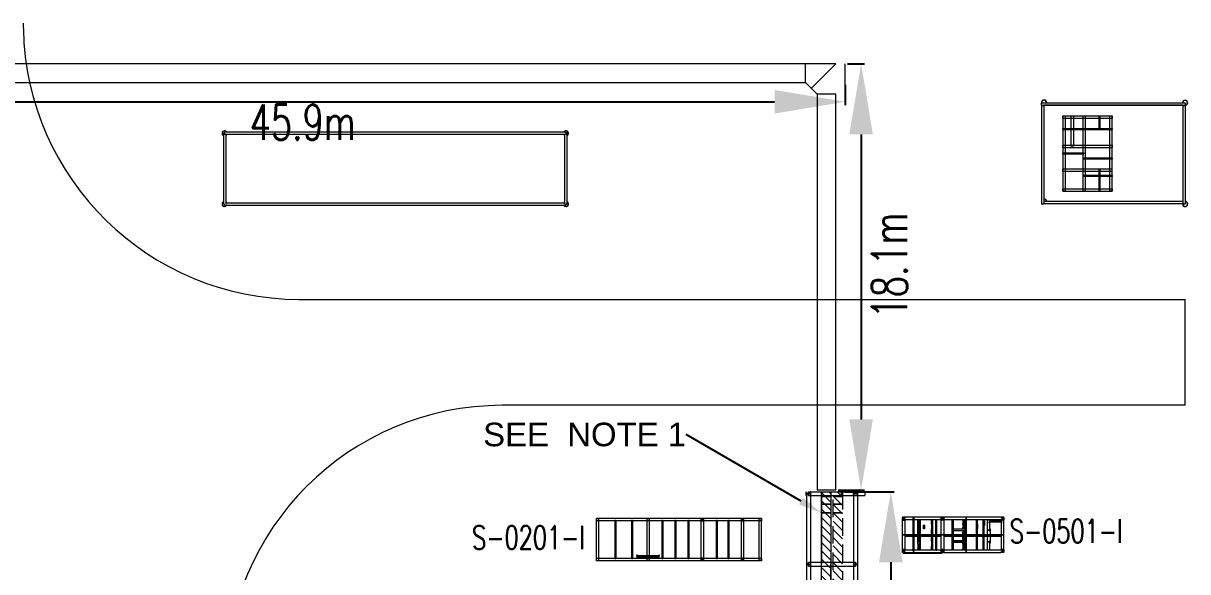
# Model space of a CAD drawing. Header units: inches. Extents: x -430764 to 256483, y 7374 to 217374.
# Drawn here: x -275945 to -226485, y 131912 to 155203 of the extents above; entities that cross this region are included whole.
import ezdxf
from ezdxf import colors
from ezdxf.entities.mleader import LeaderData, LeaderLine
from ezdxf.enums import TextEntityAlignment as Align
from ezdxf.math import Vec2, Vec3

# ---------------------------------------------------------------- set-up
doc = ezdxf.new("R2010")
doc.units = ezdxf.units.IN
doc.header["$MEASUREMENT"] = 0
doc.linetypes.add('CABLETRAYLAYOUT-EMBED 2_DWG$0$HIDDEN2', pattern=[0.1875, 0.125, -0.0625])
for name, color, linetype, lineweight in [('Background Stuff', 252, 'Continuous', 5), ('Cable Tray Instruments', 7, 'Continuous', 13), ('Cable Tray Power', 7, 'Continuous', 13), ('Cable Trench', 7, 'Continuous', 13), ('CABLETRAYLAYOUT-EMBED 2_DWG$0$DwgTemplate', 7, 'Continuous', 9), ('Labels', 7, 'Continuous', 5)]:
    doc.layers.add(name, color=color, linetype=linetype, lineweight=lineweight)
doc.styles.add('HZTXT', font='simplexs.shx', dxfattribs={"width": 0.7, "bigfont": 'hztxt.shx'})
doc.styles.get("Standard").update_dxf_attribs({"font": 'arial.ttf'})
doc.dimstyles.new('标注 1：500', dxfattribs={"dimtxt": 1500, "dimasz": 3000, "dimexe": 150, "dimexo": 100, "dimgap": 50, "dimtad": 1, "dimdec": 0, "dimdsep": 46, "dimtxsty": 'HZTXT', "dimcen": 9, "dimclrd": 4, "dimclre": 4, "dimclrt": 2, "dimazin": 2, "dimtfac": 1, "dimtdec": 0, "dimtmove": 2, "dimatfit": 3, "dimfxl": 250, "dimtolj": 1, "dimtzin": 0, "dimarcsym": 0})

# ---------------------------------------------------------------- blocks, each defined once
blk = doc.blocks.new('*D5')
at = {"layer": 'Cable Tray Instruments', "color": 4, "lineweight": -2, "transparency": 16777216}
for p, q in [((-241045, 135311), (-238948, 135311)), ((-239098, 132311), (-239098, 116519)), ((-239098, 96228), (-239098, 112019)), ((-241545, 93228), (-238948, 93228))]:
    blk.add_line(p, q, dxfattribs=at)
at = {"layer": 'Cable Tray Instruments', "color": 4, "transparency": 16777216}
for points in [[(-239598, 132311), (-238598, 132311), (-239098, 135311)], [(-239598, 96228), (-238598, 96228), (-239098, 93228)]]:
    blk.add_solid(points, dxfattribs=at)
at = {"layer": 'Defpoints', "color": 0, "transparency": 16777216}
for p in [(-241145, 135311), (-241645, 93228), (-239098, 93228)]:
    blk.add_point(p, dxfattribs=at)
at = {"layer": 'Cable Tray Instruments', "transparency": 16777216, "insert": (-239098, 114269), "char_height": 1500, "attachment_point": 5, "rotation": 90, "style": 'HZTXT'}
blk.add_mtext('\\A1;42.1m', dxfattribs=at)
blk = doc.blocks.new('*D9')
at = {"layer": 'Cable Tray Instruments', "color": 4, "lineweight": -2, "transparency": 16777216}
for p, q in [((-286920, 152587), (-286920, 151719)), ((-241030, 152584), (-241030, 151719)), ((-283920, 151869), (-244030, 151869))]:
    blk.add_line(p, q, dxfattribs=at)
at = {"layer": 'Cable Tray Instruments', "color": 4, "transparency": 16777216}
for points in [[(-283920, 152369), (-283920, 151369), (-286920, 151869)], [(-244030, 152369), (-244030, 151369), (-241030, 151869)]]:
    blk.add_solid(points, dxfattribs=at)
at = {"layer": 'Defpoints', "color": 0, "transparency": 16777216}
for p in [(-286920, 152687), (-241030, 152684), (-241030, 151869)]:
    blk.add_point(p, dxfattribs=at)
at = {"layer": 'Cable Tray Instruments', "transparency": 16777216, "insert": (-264078, 151002), "char_height": 1500, "attachment_point": 5, "style": 'HZTXT'}
blk.add_mtext('\\A1;45.9m', dxfattribs=at)
blk = doc.blocks.new('*D10')
at = {"layer": 'Cable Tray Instruments', "color": 4, "lineweight": -2, "transparency": 16777216}
for p, q in [((-240930, 153484), (-240208, 153484)), ((-240358, 150484), (-240358, 138378)), ((-241330, 135378), (-240208, 135378))]:
    blk.add_line(p, q, dxfattribs=at)
at = {"layer": 'Cable Tray Instruments', "color": 4, "transparency": 16777216}
for points in [[(-240858, 150484), (-239858, 150484), (-240358, 153484)], [(-240858, 138378), (-239858, 138378), (-240358, 135378)]]:
    blk.add_solid(points, dxfattribs=at)
at = {"layer": 'Defpoints', "color": 0, "transparency": 16777216}
for p in [(-241030, 153484), (-241430, 135378), (-240358, 135378)]:
    blk.add_point(p, dxfattribs=at)
at = {"layer": 'Cable Tray Instruments', "transparency": 16777216, "insert": (-239153, 144919), "char_height": 1500, "attachment_point": 5, "rotation": 90, "style": 'HZTXT'}
blk.add_mtext('\\A1;18.1m', dxfattribs=at)

msp = doc.modelspace()

# ---------------------------------------------------------------- hatches: boundary and pattern name
at = {"layer": 'Cable Tray Instruments'}
h = msp.add_hatch(dxfattribs=at)
h.set_pattern_fill('ANSI31', color=6, scale=2000, angle=90)
h.paths.add_polyline_path([(-241544.86, 135310.81), (-241144.86, 135310.81), (-241144.86, 93728.09), (-241544.86, 93728.09)])
at = {"layer": 'Cable Tray Power'}
h = msp.add_hatch(dxfattribs=at)
h.set_pattern_fill('ANSI31', color=3, scale=2000, angle=90)
h.paths.add_polyline_path([(-242044.86, 135310.81), (-241644.86, 135310.81), (-241644.86, 93228.26), (-242044.86, 93228.26)])

# ---------------------------------------------------------------- linework, layer by layer
at = {"layer": 'Background Stuff', "color": 2}
for p, q in [((-242719.86, 152684.21), (-242719.86, 153484.21)), ((-241430, 152194.35), (-242230, 152194.35)), ((-241430, 135378.48), (-242230, 135378.48))]:
    msp.add_line(p, q, dxfattribs=at)
at = {"layer": 'Cable Tray Instruments', "color": 2, "linetype": 'Continuous'}
msp.add_line((-241030, 152194.35), (-241029.99, 153484.21), dxfattribs=at)
msp.add_line((-241030, 152194.35), (-241029.99, 153484.21), dxfattribs=at)
at = {"layer": 'Cable Tray Instruments', "color": 6, "linetype": 'CABLETRAYLAYOUT-EMBED 2_DWG$0$HIDDEN2', "ltscale": 6000}
msp.add_lwpolyline([(-241144.86, 135310.81), (-241144.86, 93728.09), (-241544.86, 93728.09), (-241544.86, 135310.81)], dxfattribs=at)
msp.add_lwpolyline([(-241544.86, 135310.81), (-241144.86, 135310.81), (-241144.86, 93728.09), (-241544.86, 93728.09)], close=True, dxfattribs=at)
at = {"layer": 'Cable Tray Power', "color": 3, "linetype": 'Continuous'}
for p, q in [((-242044.86, 135310.81), (-242044.86, 132228.26)), ((-242044.86, 135310.81), (-242044.86, 132228.26)), ((-242044.86, 135310.81), (-241644.86, 135310.81)), ((-242044.86, 135110.81), (-241644.86, 135110.81)), ((-242044.86, 135110.81), (-241644.86, 135110.81)), ((-242044.86, 135110.81), (-241644.86, 135110.81)), ((-242044.86, 135110.81), (-241644.86, 135110.81)), ((-241644.86, 135110.81), (-242044.86, 135110.81)), ((-241644.86, 135110.81), (-242044.86, 135110.81)), ((-241644.86, 135110.81), (-242044.86, 135110.81)), ((-241644.86, 135110.81), (-242044.86, 135110.81)), ((-242044.86, 135110.81), (-241644.86, 135110.81)), ((-241644.86, 135310.81), (-241644.86, 132228.26)), ((-241644.86, 135310.81), (-241644.86, 132228.26)), ((-242044.86, 134791.88), (-241644.86, 134791.88)), ((-241644.86, 134760.81), (-242044.86, 134760.81)), ((-241644.86, 134410.81), (-242044.86, 134410.81)), ((-242044.86, 134410.81), (-241644.86, 134410.81)), ((-242044.86, 134410.81), (-241644.86, 134410.81)), ((-242044.86, 131528.26), (-242044.86, 132228.26)), ((-242044.86, 131528.26), (-242044.86, 132228.26)), ((-241644.86, 131528.26), (-241644.86, 132228.26)), ((-241644.86, 131528.26), (-241644.86, 132228.26))]:
    msp.add_line(p, q, dxfattribs=at)
at = {"layer": 'Cable Tray Power', "color": 6, "linetype": 'Continuous', "ltscale": 6000}
for p, q in [((-241544.86, 135310.81), (-241144.86, 135310.81)), ((-241544.86, 135110.81), (-241144.86, 135110.81)), ((-241544.86, 134791.88), (-241144.86, 134791.88)), ((-241144.86, 134760.81), (-241544.86, 134760.81)), ((-241144.86, 134410.81), (-241544.86, 134410.81)), ((-241544.86, 134410.81), (-241144.86, 134410.81)), ((-241544.86, 134410.81), (-241144.86, 134410.81))]:
    msp.add_line(p, q, dxfattribs=at)
at = {"layer": 'Cable Tray Power', "color": 6, "linetype": 'Continuous'}
for p, q in [((-241544.86, 135110.81), (-241144.86, 135110.81)), ((-241544.86, 135110.81), (-241144.86, 135110.81)), ((-241544.86, 135110.81), (-241144.86, 135110.81)), ((-241544.86, 135110.81), (-241144.86, 135110.81)), ((-241144.86, 135110.81), (-241544.86, 135110.81)), ((-241144.86, 135110.81), (-241544.86, 135110.81)), ((-241144.86, 135110.81), (-241544.86, 135110.81)), ((-241144.86, 135110.81), (-241544.86, 135110.81))]:
    msp.add_line(p, q, dxfattribs=at)
at = {"layer": 'Cable Tray Power', "color": 3}
msp.add_lwpolyline([(-242044.86, 135310.81), (-241644.86, 135310.81), (-241644.86, 93228.26), (-242044.86, 93228.26)], close=True, dxfattribs=at)
at = {"layer": 'Cable Trench', "color": 2, "linetype": 'Continuous'}
for p, q in [((-241429.99, 153484.14), (-286030, 153486.48)), ((-241429.99, 153484.21), (-242719.86, 153484.21)), ((-241429.99, 153484.21), (-242329.99, 153484.21)), ((-286030, 152686.48), (-242719.86, 152684.21)), ((-242719.86, 152684.21), (-242230, 152194.35))]:
    msp.add_line(p, q, dxfattribs=at)
at = {"layer": 'Cable Trench', "linetype": 'Continuous'}
msp.add_line((-242474.93, 152439.28), (-241429.99, 153484.21), dxfattribs=at)
at = {"layer": 'Cable Trench', "color": 2, "linetype": 'Continuous'}
msp.add_lwpolyline([(-241430, 135378.48), (-241430, 152194.35), (-242230, 152194.35), (-242230, 135378.48)], dxfattribs=at)
at = {"layer": 'CABLETRAYLAYOUT-EMBED 2_DWG$0$DwgTemplate', "color": 252, "linetype": 'Continuous'}
for p, q in [((-232694.86, 151728.26), (-232694.86, 151831.39)), ((-232694.86, 151831.39), (-226594.86, 151831.39)), ((-232694.86, 151728.26), (-232694.86, 151727.23)), ((-232694.86, 151728.26), (-232694.86, 151727.23)), ((-232694.86, 151728.26), (-226594.86, 151728.26)), ((-232694.86, 151727.23), (-232694.86, 151716.81)), ((-232694.86, 151727.23), (-232646.85, 151727.23)), ((-232694.86, 151727.23), (-232694.86, 151716.81)), ((-232694.86, 151727.23), (-232646.85, 151727.23)), ((-232646.85, 151716.81), (-232694.86, 151716.81)), ((-232694.86, 151716.81), (-232694.86, 151715.77)), ((-232646.85, 151716.81), (-232694.86, 151716.81)), ((-232694.86, 151716.81), (-232694.86, 151715.77)), ((-232694.86, 151715.77), (-232591.74, 151715.77)), ((-232694.86, 151715.77), (-232694.86, 147515.77)), ((-232694.86, 151715.77), (-232591.74, 151715.77)), ((-232694.86, 151715.77), (-232694.86, 147515.77)), ((-232646.85, 151727.23), (-232646.85, 151716.81)), ((-232646.85, 151727.23), (-232646.85, 151716.81)), ((-232639.74, 151716.81), (-232639.74, 151727.23)), ((-232639.74, 151727.23), (-232591.74, 151727.23)), ((-232639.74, 151716.81), (-232639.74, 151727.23)), ((-232639.74, 151727.23), (-232591.74, 151727.23)), ((-232591.74, 151716.81), (-232639.74, 151716.81)), ((-232591.74, 151716.81), (-232639.74, 151716.81)), ((-232591.74, 151727.23), (-232591.74, 151728.26)), ((-232591.74, 151727.23), (-232591.74, 151728.26)), ((-232591.74, 151727.23), (-232591.74, 151716.81)), ((-232591.74, 151727.23), (-232591.74, 151716.81)), ((-226697.98, 151725.14), (-232591.74, 151725.14)), ((-232591.74, 151715.77), (-232591.74, 151716.81)), ((-232591.74, 151715.77), (-232591.74, 151716.81)), ((-232591.74, 151715.77), (-232591.74, 147515.77)), ((-232591.74, 151715.77), (-232591.74, 147515.77)), ((-232587.04, 147528.26), (-232587.04, 151728.26)), ((-226697.98, 151728.26), (-226697.98, 151727.23)), ((-226697.98, 151728.26), (-226697.98, 151727.23)), ((-226697.98, 151727.23), (-226697.98, 151716.81)), ((-226697.98, 151727.23), (-226649.98, 151727.23)), ((-226697.98, 151727.23), (-226697.98, 151716.81)), ((-226697.98, 151727.23), (-226649.98, 151727.23)), ((-226697.98, 151716.81), (-226697.98, 151715.77)), ((-226649.98, 151716.81), (-226697.98, 151716.81)), ((-226697.98, 151716.81), (-226697.98, 151715.77)), ((-226649.98, 151716.81), (-226697.98, 151716.81)), ((-226697.98, 151715.77), (-226594.86, 151715.77)), ((-226697.98, 151715.77), (-226697.98, 147515.77)), ((-226697.98, 151715.77), (-226594.86, 151715.77)), ((-226697.98, 151715.77), (-226697.98, 147515.77)), ((-226649.98, 151727.23), (-226649.98, 151716.81)), ((-226649.98, 151727.23), (-226649.98, 151716.81)), ((-226642.87, 151727.23), (-226594.86, 151727.23)), ((-226642.87, 151716.81), (-226642.87, 151727.23)), ((-226642.87, 151727.23), (-226594.86, 151727.23)), ((-226642.87, 151716.81), (-226642.87, 151727.23)), ((-226594.86, 151716.81), (-226642.87, 151716.81)), ((-226594.86, 151716.81), (-226642.87, 151716.81)), ((-226594.86, 151831.39), (-226594.86, 151728.26)), ((-226594.86, 151727.23), (-226594.86, 151728.26)), ((-226594.86, 151727.23), (-226594.86, 151728.26)), ((-226594.86, 151727.23), (-226594.86, 151716.81)), ((-226594.86, 151727.23), (-226594.86, 151716.81)), ((-226594.86, 151715.77), (-226594.86, 151716.81)), ((-226594.86, 151715.77), (-226594.86, 151716.81)), ((-226594.86, 151715.77), (-226594.86, 147515.77)), ((-226594.86, 151715.77), (-226594.86, 147515.77)), ((-231794.86, 151278.26), (-231794.86, 148078.26)), ((-231794.86, 151278.26), (-231694.86, 151278.26)), ((-231794.86, 151178.26), (-231794.86, 151278.26)), ((-231794.86, 151278.26), (-229694.86, 151278.26)), ((-231794.86, 151178.26), (-229694.86, 151178.26)), ((-231694.86, 151278.26), (-231694.86, 148078.26)), ((-231446.42, 151278.26), (-231343.3, 151278.26)), ((-231446.42, 151278.26), (-231446.42, 149978.26)), ((-231343.3, 151278.26), (-231343.3, 149978.26)), ((-230944.86, 151278.26), (-230844.86, 151278.26)), ((-230944.86, 151278.26), (-230944.86, 148078.26)), ((-230844.86, 151278.26), (-230844.86, 148078.26)), ((-230264.86, 151278.26), (-230216.86, 151278.26)), ((-230264.86, 151278.26), (-230264.86, 150688.26)), ((-230216.86, 151278.26), (-230216.86, 150688.26)), ((-229794.86, 151278.26), (-229694.86, 151278.26)), ((-229794.86, 148078.26), (-229794.86, 151278.26)), ((-229694.86, 148078.26), (-229694.86, 151278.26)), ((-229694.86, 151278.26), (-229694.86, 151178.26)), ((-267446.42, 150533.52), (-267446.42, 150532.65)), ((-267394.86, 150533.52), (-267446.42, 150533.52)), ((-267446.42, 150532.65), (-267446.42, 150523.88)), ((-267446.42, 150532.65), (-267398.42, 150532.65)), ((-267398.42, 150523.88), (-267446.42, 150523.88)), ((-267446.42, 150523.88), (-267446.42, 150523.01)), ((-267446.42, 150523.01), (-267394.86, 150523.01)), ((-267446.42, 150523.01), (-267446.42, 147523.01)), ((-267398.42, 150532.65), (-267398.42, 150523.88)), ((-267394.86, 150476.7), (-267394.86, 150579.83)), ((-252894.86, 150579.83), (-267394.86, 150579.83)), ((-252894.86, 150476.7), (-267394.86, 150476.7)), ((-267343.3, 150476.7), (-267343.3, 147525.63)), ((-252946.42, 147525.63), (-252946.42, 150476.7)), ((-252894.86, 150579.83), (-252894.86, 150476.7)), ((-252843.3, 150533.52), (-252894.86, 150533.52)), ((-252894.86, 150523.01), (-252843.3, 150523.01)), ((-252891.3, 150523.88), (-252891.3, 150532.65)), ((-252891.3, 150532.65), (-252843.3, 150532.65)), ((-252843.3, 150523.88), (-252891.3, 150523.88)), ((-252843.3, 150532.65), (-252843.3, 150533.52)), ((-252843.3, 150523.88), (-252843.3, 150532.65)), ((-252843.3, 150523.01), (-252843.3, 150523.88)), ((-252843.3, 147523.01), (-252843.3, 150523.01)), ((-231794.86, 150736.26), (-229694.86, 150736.26)), ((-231794.86, 150688.26), (-231794.86, 150736.26)), ((-231794.86, 150688.26), (-229694.86, 150688.26)), ((-230216.86, 150688.26), (-230264.86, 150688.26)), ((-229694.86, 150736.26), (-229694.86, 150688.26)), ((-231794.86, 149928.26), (-231794.86, 150028.26)), ((-231794.86, 150028.26), (-229694.86, 150028.26)), ((-231794.86, 149928.26), (-229694.86, 149928.26)), ((-231343.3, 149978.26), (-231446.42, 149978.26)), ((-229694.86, 150028.26), (-229694.86, 149928.26)), ((-231794.86, 149706.26), (-230894.86, 149706.26)), ((-231794.86, 149658.26), (-231794.86, 149706.26)), ((-231794.86, 149658.26), (-230894.86, 149658.26)), ((-230894.86, 149706.26), (-230894.86, 149658.26)), ((-229694.86, 149478.26), (-230894.86, 149478.26)), ((-230894.86, 149430.26), (-230894.86, 149478.26)), ((-229694.86, 149430.26), (-230894.86, 149430.26)), ((-229694.86, 149478.26), (-229694.86, 149430.26)), ((-231794.86, 148928.26), (-231794.86, 149028.26)), ((-231794.86, 149028.26), (-229704, 149028.26)), ((-231794.86, 148928.26), (-229704, 148928.26)), ((-230264.86, 148978.26), (-230216.86, 148978.26)), ((-230264.86, 148978.26), (-230264.86, 148078.26)), ((-230216.86, 148978.26), (-230216.86, 148078.26)), ((-229704, 149028.26), (-229704, 148928.26)), ((-230894.86, 148690.26), (-230894.86, 148738.26)), ((-229694.86, 148738.26), (-230894.86, 148738.26)), ((-229694.86, 148690.26), (-230894.86, 148690.26)), ((-229694.86, 148738.26), (-229694.86, 148690.26)), ((-231794.86, 148078.26), (-231794.86, 148178.26)), ((-231794.86, 148178.26), (-229694.86, 148178.26)), ((-231794.86, 148078.26), (-229694.86, 148078.26)), ((-231694.86, 148078.26), (-231794.86, 148078.26)), ((-230844.86, 148078.26), (-230944.86, 148078.26)), ((-230216.86, 148078.26), (-230264.86, 148078.26)), ((-229694.86, 148078.26), (-229794.86, 148078.26)), ((-229694.86, 148178.26), (-229694.86, 148078.26)), ((-267394.86, 147523.01), (-267446.42, 147523.01)), ((-267394.86, 147476.7), (-267394.86, 147525.63)), ((-267394.86, 147476.7), (-252894.86, 147476.7)), ((-267343.3, 147579.83), (-252946.42, 147579.83)), ((-252894.86, 147525.63), (-252894.86, 147476.7)), ((-252843.3, 147523.01), (-252894.86, 147523.01)), ((-232591.74, 147515.77), (-232694.86, 147515.77)), ((-232591.74, 147515.77), (-232694.86, 147515.77)), ((-226697.98, 147631.39), (-232591.74, 147631.39)), ((-226697.98, 147631.39), (-232591.74, 147631.39)), ((-226697.98, 147528.26), (-232591.74, 147528.26)), ((-226697.98, 147528.26), (-232591.74, 147528.26)), ((-232587.04, 147528.26), (-232591.74, 147528.26)), ((-226594.86, 147515.77), (-226697.98, 147515.77)), ((-226594.86, 147515.77), (-226697.98, 147515.77)), ((-264220.62, 143478.26), (-240912.31, 143478.26)), ((-240912.31, 143478.26), (-226594.86, 143478.26)), ((-226594.86, 138978.26), (-226594.86, 143478.26)), ((-240912.31, 138978.26), (-255601.64, 138978.26)), ((-226594.86, 138978.26), (-240912.31, 138978.26)), ((-242685.41, 135310.81), (-242695.57, 135310.81)), ((-242695.57, 135310.81), (-242695.57, 135145.71)), ((-242695.57, 135145.71), (-242685.41, 135145.71)), ((-242685.41, 135231.38), (-242685.41, 135310.81)), ((-242504.31, 135231.38), (-242685.41, 135231.38)), ((-242685.41, 135225.15), (-242504.31, 135225.15)), ((-242685.41, 135145.71), (-242685.41, 135225.15)), ((-242677.41, 135228.26), (-242677.41, 132228.26)), ((-242677.41, 135228.26), (-242512.31, 135228.26)), ((-242594.86, 135310.81), (-241194.86, 135310.81)), ((-242594.86, 135145.71), (-242594.86, 135310.81)), ((-242594.86, 135145.71), (-241194.86, 135145.71)), ((-242512.31, 135228.26), (-242512.31, 132228.26)), ((-242504.31, 135310.81), (-242504.31, 135231.38)), ((-242494.15, 135310.81), (-242504.31, 135310.81)), ((-242504.31, 135225.15), (-242504.31, 135145.71)), ((-242504.31, 135145.71), (-242494.15, 135145.71)), ((-242494.15, 135145.71), (-242494.15, 135310.81)), ((-241194.86, 135310.81), (-240194.86, 135310.81)), ((-241194.86, 135145.71), (-241194.86, 135310.81)), ((-241194.86, 135145.71), (-240194.86, 135145.71)), ((-240695.57, 135310.81), (-240695.57, 135145.71)), ((-240685.41, 135310.81), (-240695.57, 135310.81)), ((-240695.57, 135145.71), (-240685.41, 135145.71)), ((-240685.41, 135231.38), (-240685.41, 135310.81)), ((-240504.31, 135231.38), (-240685.41, 135231.38)), ((-240685.41, 135145.71), (-240685.41, 135225.15)), ((-240685.41, 135225.15), (-240504.31, 135225.15)), ((-240677.41, 135145.71), (-240677.41, 132228.26)), ((-240512.31, 135145.71), (-240512.31, 132228.26)), ((-240504.31, 135310.81), (-240504.31, 135231.38)), ((-240494.15, 135310.81), (-240504.31, 135310.81)), ((-240504.31, 135225.15), (-240504.31, 135145.71)), ((-240504.31, 135145.71), (-240494.15, 135145.71)), ((-240494.15, 135145.71), (-240494.15, 135310.81)), ((-240194.86, 135310.81), (-240194.86, 135145.71)), ((-251594.86, 134078.26), (-251594.86, 134178.26)), ((-244594.86, 134178.26), (-251594.86, 134178.26)), ((-251594.86, 134178.26), (-251494.86, 134178.26)), ((-251594.86, 132378.26), (-251594.86, 134178.26)), ((-247144.86, 134078.26), (-251594.86, 134078.26)), ((-251494.86, 132378.26), (-251494.86, 134178.26)), ((-250816.36, 134104.98), (-250773.36, 134104.98)), ((-250816.36, 134104.98), (-250816.36, 132454.98)), ((-250773.36, 134104.98), (-250773.36, 132454.98)), ((-250116.36, 134104.98), (-250116.36, 132454.98)), ((-250116.36, 134104.98), (-250073.36, 134104.98)), ((-250073.36, 134104.98), (-250073.36, 132454.98)), ((-249444.86, 134176), (-249344.86, 134176)), ((-249444.86, 132581.55), (-249444.86, 134176)), ((-249344.86, 132581.55), (-249344.86, 134176)), ((-248816.36, 134104.98), (-248773.36, 134104.98)), ((-248816.36, 134104.98), (-248816.36, 132454.98)), ((-248773.36, 134104.98), (-248773.36, 132454.98)), ((-248266.36, 134104.98), (-248266.36, 132454.98)), ((-248266.36, 134104.98), (-248223.36, 134104.98)), ((-248223.36, 134104.98), (-248223.36, 132454.98)), ((-247711.92, 134104.98), (-247711.92, 132454.98)), ((-247711.92, 134104.98), (-247668.92, 134104.98)), ((-247668.92, 134104.98), (-247668.92, 132454.98)), ((-247044.86, 134176), (-247144.86, 134176)), ((-247144.86, 134176), (-247144.86, 134168)), ((-247144.86, 132382.51), (-247144.86, 134176)), ((-247144.86, 134176), (-247044.86, 134176)), ((-247144.86, 134168), (-247097.86, 134168)), ((-247097.86, 134084), (-247144.86, 134084)), ((-247144.86, 134084), (-247144.86, 134076)), ((-247144.86, 134076), (-247044.86, 134076)), ((-247097.86, 134168), (-247097.86, 134084)), ((-247091.86, 134084), (-247091.86, 134168)), ((-247091.86, 134168), (-247044.86, 134168)), ((-247044.86, 134084), (-247091.86, 134084)), ((-247044.86, 134168), (-247044.86, 134176)), ((-247044.86, 132382.51), (-247044.86, 134176)), ((-247044.86, 134076), (-247044.86, 134084)), ((-245444.86, 134078.26), (-247044.86, 134078.26)), ((-246516.36, 134104.98), (-246516.36, 132454.98)), ((-246516.36, 134104.98), (-246473.36, 134104.98)), ((-246473.36, 134104.98), (-246473.36, 132454.98)), ((-246016.36, 134104.98), (-246016.36, 132454.98)), ((-246016.36, 134104.98), (-245973.36, 134104.98)), ((-245973.36, 134104.98), (-245973.36, 132454.98)), ((-245444.86, 134176), (-245344.86, 134176)), ((-245444.86, 132382.51), (-245444.86, 134176)), ((-245344.86, 134176), (-245444.86, 134176)), ((-245444.86, 134176), (-245444.86, 134168)), ((-245444.86, 134168), (-245397.86, 134168)), ((-245397.86, 134084), (-245444.86, 134084)), ((-245444.86, 134084), (-245444.86, 134076)), ((-245444.86, 134076), (-245344.86, 134076)), ((-245397.86, 134168), (-245397.86, 134084)), ((-245391.86, 134168), (-245344.86, 134168)), ((-245391.86, 134084), (-245391.86, 134168)), ((-245344.86, 134084), (-245391.86, 134084)), ((-245344.86, 132382.51), (-245344.86, 134176)), ((-245344.86, 134168), (-245344.86, 134176)), ((-245344.86, 134076), (-245344.86, 134084)), ((-244594.86, 134078.26), (-245344.86, 134078.26)), ((-244694.86, 132382.51), (-244694.86, 134176)), ((-244694.86, 134176), (-244594.86, 134176)), ((-244594.86, 134178.26), (-244594.86, 134078.26)), ((-244594.86, 132382.51), (-244594.86, 134176)), ((-238594.86, 134228.26), (-238594.86, 134165.26)), ((-238546.53, 134228.26), (-238594.86, 134228.26)), ((-238594.86, 134219.26), (-238594.86, 134228.26)), ((-238594.86, 134128.26), (-238594.86, 134165.26)), ((-238594.86, 134165.26), (-238590.26, 134165.26)), ((-238535.61, 134128.26), (-238594.86, 134128.26)), ((-238594.86, 134128.26), (-238594.86, 134112.26)), ((-238594.86, 134128.26), (-238535.61, 134128.26)), ((-238594.86, 134112.26), (-238535.61, 134112.26)), ((-238594.86, 134103.26), (-238594.86, 134112.26)), ((-238594.86, 132853.26), (-238594.86, 134103.26)), ((-238594.86, 134103.26), (-238494.86, 134103.26)), ((-238469.86, 134103.26), (-238594.86, 134103.26)), ((-238590.26, 134222.26), (-238546.53, 134222.26)), ((-238590.26, 134165.26), (-238590.26, 134222.26)), ((-238590.26, 134165.26), (-238535.61, 134165.26)), ((-238535.61, 134219.26), (-238587.04, 134219.26)), ((-238546.53, 134222.26), (-238546.53, 134228.26)), ((-238546.53, 134228.26), (-238512.74, 134228.26)), ((-238512.74, 134222.26), (-238546.53, 134222.26)), ((-238535.61, 134112.26), (-238535.61, 134219.26)), ((-238529.11, 134219.26), (-238469.86, 134219.26)), ((-238529.11, 134219.26), (-238529.11, 134128.26)), ((-238529.11, 134219.26), (-238469.86, 134219.26)), ((-238529.11, 134112.26), (-238529.11, 134219.26)), ((-238529.11, 134128.26), (-234360.61, 134128.26)), ((-238469.86, 134112.26), (-238529.11, 134112.26)), ((-238469.86, 134228.26), (-238512.74, 134228.26)), ((-238494.86, 134128.26), (-238494.86, 134112.26)), ((-238494.86, 134103.26), (-238494.86, 132853.26)), ((-238469.86, 134219.26), (-238469.86, 134228.26)), ((-234419.86, 134228.26), (-238469.86, 134228.26)), ((-238469.86, 134219.26), (-238469.86, 134228.26)), ((-238469.86, 134103.26), (-238469.86, 134112.26)), ((-238150.26, 134228.26), (-238106.57, 134228.26)), ((-238150.26, 133328.26), (-238150.26, 134228.26)), ((-238106.57, 133328.26), (-238106.57, 134228.26)), ((-237950.26, 133478.26), (-237950.26, 134092.91)), ((-237950.26, 134092.91), (-237899.46, 134092.91)), ((-237942.86, 134092.91), (-237942.86, 134128.26)), ((-237899.46, 133478.26), (-237899.46, 134092.91)), ((-237894.86, 134128.26), (-237846.86, 134128.26)), ((-237894.86, 134128.26), (-237894.86, 132828.26)), ((-237846.86, 134128.26), (-237846.86, 132828.26)), ((-237362.86, 133935.39), (-237362.86, 134128.26)), ((-237314.86, 133478.26), (-237314.86, 134128.26)), ((-237182.86, 133128.26), (-237182.86, 134128.26)), ((-237182.86, 134128.26), (-237134.86, 134128.26)), ((-237134.86, 132828.26), (-237134.86, 134128.26)), ((-236832.36, 134228.26), (-236957.36, 134228.26)), ((-236957.36, 134219.26), (-236957.36, 134228.26)), ((-236957.36, 134228.26), (-236832.36, 134228.26)), ((-236957.36, 132728.26), (-236957.36, 134228.26)), ((-236898.11, 134219.26), (-236957.36, 134219.26)), ((-236957.36, 134103.26), (-236957.36, 134112.26)), ((-236957.36, 134112.26), (-236898.11, 134112.26)), ((-236832.36, 134103.26), (-236957.36, 134103.26)), ((-236898.11, 134112.26), (-236898.11, 134219.26)), ((-236891.61, 134112.26), (-236891.61, 134219.26)), ((-236891.61, 134219.26), (-236832.36, 134219.26)), ((-236832.36, 134112.26), (-236891.61, 134112.26)), ((-236832.36, 134219.26), (-236832.36, 134228.26)), ((-236832.36, 132728.26), (-236832.36, 134228.26)), ((-236832.36, 134103.26), (-236832.36, 134112.26)), ((-236507.86, 134128.26), (-236507.86, 133478.26)), ((-236494.86, 134128.26), (-236446.86, 134128.26)), ((-236494.86, 134128.26), (-236494.86, 132828.26)), ((-236446.86, 134128.26), (-236446.86, 132828.26)), ((-236444.86, 134128.26), (-236444.86, 133728.26)), ((-236040.26, 134110.03), (-236040.26, 133728.26)), ((-236040.26, 134110.03), (-235989.46, 134110.03)), ((-236032.86, 134110.03), (-236032.86, 134128.26)), ((-235989.46, 134110.03), (-235989.46, 133728.26)), ((-235984.86, 133728.26), (-235984.86, 134128.26)), ((-235957.86, 134128.26), (-235957.86, 133728.26)), ((-235900.86, 134225.09), (-235894.86, 134225.09)), ((-235900.86, 132728.26), (-235900.86, 134225.09)), ((-235894.86, 134225.09), (-235894.86, 132728.26)), ((-235462.86, 133935.39), (-235462.86, 134128.26)), ((-235414.86, 133478.26), (-235414.86, 134128.26)), ((-235172.86, 132828.26), (-235172.86, 134128.26)), ((-235172.86, 134128.26), (-235124.86, 134128.26)), ((-235170.26, 134078.26), (-235119.46, 134078.26)), ((-235170.26, 134078.26), (-235170.26, 133878.26)), ((-235124.86, 134078.26), (-235124.86, 134128.26)), ((-235119.46, 134078.26), (-235119.46, 133878.26)), ((-234984.86, 133676.51), (-234984.86, 134128.26)), ((-234936.59, 134110.05), (-234936.59, 134102.53)), ((-234896.46, 134110.05), (-234936.59, 134110.05)), ((-234936.59, 134102.53), (-234899.63, 134102.53)), ((-234899.63, 134102.53), (-234899.63, 134015.97)), ((-234896.46, 134008.45), (-234896.46, 134110.05)), ((-234396.46, 134080.05), (-234896.46, 134080.05)), ((-234896.46, 134039.92), (-234396.46, 134039.92)), ((-234884.86, 134080.05), (-234884.86, 134128.26)), ((-234419.86, 134228.26), (-234419.86, 134219.26)), ((-234419.86, 134219.26), (-234419.86, 134228.26)), ((-234294.86, 134228.26), (-234419.86, 134228.26)), ((-234419.86, 134219.26), (-234360.61, 134219.26)), ((-234360.61, 134219.26), (-234419.86, 134219.26)), ((-234419.86, 134112.26), (-234360.61, 134112.26)), ((-234419.86, 134103.26), (-234419.86, 134112.26)), ((-234294.86, 134103.26), (-234419.86, 134103.26)), ((-234396.46, 134103.26), (-234396.46, 134008.45)), ((-234394.86, 134128.26), (-234394.86, 134112.26)), ((-234294.86, 134103.26), (-234394.86, 134103.26)), ((-234394.86, 132853.26), (-234394.86, 134103.26)), ((-234360.61, 134128.26), (-234360.61, 134219.26)), ((-234360.61, 134112.26), (-234360.61, 134219.26)), ((-234354.11, 134112.26), (-234354.11, 134219.26)), ((-234354.11, 134219.26), (-234294.86, 134219.26)), ((-234294.86, 134128.26), (-234354.11, 134128.26)), ((-234354.11, 134128.26), (-234294.86, 134128.26)), ((-234294.86, 134112.26), (-234354.11, 134112.26)), ((-234294.86, 134219.26), (-234294.86, 134228.26)), ((-234294.86, 134219.26), (-234294.86, 134128.26)), ((-234294.86, 134128.26), (-234294.86, 134112.26)), ((-234294.86, 134103.26), (-234294.86, 134112.26)), ((-234294.86, 132853.26), (-234294.86, 134103.26)), ((-237950.26, 133887.68), (-237950.26, 133836.88)), ((-237899.46, 133887.68), (-237950.26, 133887.68)), ((-237950.26, 133836.88), (-237943.91, 133836.88)), ((-237943.91, 133881.33), (-237899.46, 133881.33)), ((-237943.91, 133836.88), (-237943.91, 133881.33)), ((-237899.46, 133881.33), (-237899.46, 133887.68)), ((-237704.86, 133886.85), (-237698.51, 133886.85)), ((-237704.86, 133728.26), (-237704.86, 133886.85)), ((-237698.51, 133728.26), (-237704.86, 133728.26)), ((-237698.51, 133886.85), (-237698.51, 133728.26)), ((-237698.51, 133886.85), (-237654.06, 133886.85)), ((-237654.06, 133728.26), (-237698.51, 133728.26)), ((-237654.06, 133728.26), (-237654.06, 133886.85)), ((-237370.26, 133935.39), (-237370.26, 133735.39)), ((-237370.26, 133935.39), (-237319.46, 133935.39)), ((-237370.26, 133841.74), (-237370.26, 133835.39)), ((-237325.81, 133841.74), (-237370.26, 133841.74)), ((-237370.26, 133835.39), (-237319.46, 133835.39)), ((-237319.46, 133735.39), (-237370.26, 133735.39)), ((-237362.86, 133478.26), (-237362.86, 133735.39)), ((-237325.81, 133886.19), (-237325.81, 133841.74)), ((-237319.46, 133886.19), (-237325.81, 133886.19)), ((-237319.46, 133935.39), (-237319.46, 133735.39)), ((-237319.46, 133835.39), (-237319.46, 133886.19)), ((-236494.86, 133722.26), (-236494.86, 133728.26)), ((-236494.86, 133728.26), (-235894.86, 133728.26)), ((-235894.86, 133722.26), (-236494.86, 133722.26)), ((-236446.86, 133665.26), (-235900.86, 133665.26)), ((-236444.86, 133665.26), (-236444.86, 133228.26)), ((-235992.63, 133961.56), (-236043.43, 133961.56)), ((-236043.43, 133961.56), (-236043.43, 133910.76)), ((-236043.43, 133910.76), (-236037.08, 133910.76)), ((-235992.63, 133789.71), (-236043.43, 133789.71)), ((-236043.43, 133789.71), (-236043.43, 133738.91)), ((-236043.43, 133738.91), (-236037.08, 133738.91)), ((-236040.26, 133665.26), (-236040.26, 133579.8)), ((-235989.46, 133579.8), (-236040.26, 133579.8)), ((-236037.08, 133955.21), (-235992.63, 133955.21)), ((-236037.08, 133910.76), (-236037.08, 133955.21)), ((-236037.08, 133783.36), (-235992.63, 133783.36)), ((-236037.08, 133738.91), (-236037.08, 133783.36)), ((-236032.86, 133228.26), (-236032.86, 133579.8)), ((-235992.63, 133955.21), (-235992.63, 133961.56)), ((-235992.63, 133783.36), (-235992.63, 133789.71)), ((-235989.46, 133665.26), (-235989.46, 133579.8)), ((-235984.86, 133228.26), (-235984.86, 133665.26)), ((-235957.86, 133722.26), (-235957.86, 133228.26)), ((-235894.86, 133728.26), (-235894.86, 133722.26)), ((-235470.26, 133935.39), (-235419.46, 133935.39)), ((-235470.26, 133935.39), (-235470.26, 133735.39)), ((-235425.81, 133841.74), (-235470.26, 133841.74)), ((-235470.26, 133841.74), (-235470.26, 133835.39)), ((-235470.26, 133835.39), (-235419.46, 133835.39)), ((-235419.46, 133735.39), (-235470.26, 133735.39)), ((-235462.86, 133478.26), (-235462.86, 133735.39)), ((-235425.81, 133886.19), (-235425.81, 133841.74)), ((-235419.46, 133886.19), (-235425.81, 133886.19)), ((-235419.46, 133935.39), (-235419.46, 133735.39)), ((-235419.46, 133835.39), (-235419.46, 133886.19)), ((-235170.26, 133984.61), (-235170.26, 133978.26)), ((-235125.81, 133984.61), (-235170.26, 133984.61)), ((-235170.26, 133978.26), (-235119.46, 133978.26)), ((-235119.46, 133878.26), (-235170.26, 133878.26)), ((-235119.46, 134029.06), (-235125.81, 134029.06)), ((-235125.81, 134029.06), (-235125.81, 133984.61)), ((-235124.86, 132828.26), (-235124.86, 133878.26)), ((-235119.46, 133978.26), (-235119.46, 134029.06)), ((-234997.36, 133735.76), (-234997.36, 133610.76)), ((-234988.36, 133735.76), (-234997.36, 133735.76)), ((-234997.36, 133673.26), (-234872.36, 133673.26)), ((-234997.36, 133673.26), (-234997.36, 133478.26)), ((-234997.36, 133610.76), (-234988.36, 133610.76)), ((-234988.36, 133676.51), (-234988.36, 133735.76)), ((-234881.36, 133676.51), (-234988.36, 133676.51)), ((-234988.36, 133670.01), (-234881.36, 133670.01)), ((-234988.36, 133610.76), (-234988.36, 133670.01)), ((-234899.63, 134015.97), (-234936.59, 134015.97)), ((-234936.59, 134015.97), (-234936.59, 134008.45)), ((-234936.59, 134008.45), (-234896.46, 134008.45)), ((-234896.46, 134029.25), (-234396.46, 134029.25)), ((-234884.86, 133676.51), (-234884.86, 134029.25)), ((-234872.36, 133735.76), (-234881.36, 133735.76)), ((-234881.36, 133735.76), (-234881.36, 133676.51)), ((-234881.36, 133670.01), (-234881.36, 133610.76)), ((-234881.36, 133610.76), (-234872.36, 133610.76)), ((-234872.36, 133610.76), (-234872.36, 133735.76)), ((-234872.36, 133673.26), (-234872.36, 133478.26)), ((-234396.46, 134008.45), (-234394.86, 134008.45)), ((-238594.86, 133478.26), (-238146.7, 133478.26)), ((-238594.86, 133472.26), (-238594.86, 133478.26)), ((-238146.7, 133472.26), (-238594.86, 133472.26)), ((-238494.86, 133415.26), (-238150.26, 133415.26)), ((-238099.46, 133328.26), (-238150.26, 133328.26)), ((-238150.26, 133328.26), (-238150.26, 133277.46)), ((-238150.26, 133328.26), (-238099.46, 133328.26)), ((-238150.26, 132779.06), (-238150.26, 133328.26)), ((-238150.26, 133277.46), (-238143.91, 133277.46)), ((-238146.7, 133478.26), (-238146.7, 133472.26)), ((-238146.7, 133478.26), (-237894.86, 133478.26)), ((-238146.7, 133472.26), (-238146.7, 133478.26)), ((-237894.86, 133472.26), (-238146.7, 133472.26)), ((-238143.91, 133277.46), (-238143.91, 133321.91)), ((-238143.91, 133321.91), (-238099.46, 133321.91)), ((-238106.57, 133415.26), (-237894.86, 133415.26)), ((-238099.46, 133321.91), (-238099.46, 133328.26)), ((-238099.46, 132779.06), (-238099.46, 133328.26)), ((-237950.26, 133192.91), (-237950.26, 133415.26)), ((-237950.26, 133415.26), (-237950.26, 133391)), ((-237950.26, 133391), (-237943.91, 133391)), ((-237899.46, 133192.91), (-237950.26, 133192.91)), ((-237944.26, 133078.26), (-237894.86, 133078.26)), ((-237944.26, 133078.26), (-237944.26, 132878.26)), ((-237943.91, 133391), (-237943.91, 133415.26)), ((-237942.86, 133078.26), (-237942.86, 133192.91)), ((-237899.46, 133192.91), (-237899.46, 133415.26)), ((-237894.86, 133472.26), (-237894.86, 133478.26)), ((-237894.86, 133478.26), (-237134.86, 133478.26)), ((-237894.86, 133478.26), (-237894.86, 133472.26)), ((-237134.86, 133472.26), (-237894.86, 133472.26)), ((-237846.86, 133415.26), (-237182.86, 133415.26)), ((-237370.26, 133214.79), (-237319.46, 133214.79)), ((-237370.26, 133214.79), (-237370.26, 133014.79)), ((-237370.26, 133121.14), (-237370.26, 133114.79)), ((-237325.81, 133121.14), (-237370.26, 133121.14)), ((-237370.26, 133114.79), (-237319.46, 133114.79)), ((-237362.86, 133214.79), (-237362.86, 133415.26)), ((-237325.81, 133165.59), (-237325.81, 133121.14)), ((-237319.46, 133165.59), (-237325.81, 133165.59)), ((-237319.46, 133214.79), (-237319.46, 133014.79)), ((-237319.46, 133114.79), (-237319.46, 133165.59)), ((-237314.86, 132828.26), (-237314.86, 133415.26)), ((-237189.54, 132828.26), (-237189.54, 133128.26)), ((-237189.54, 133128.26), (-237138.74, 133128.26)), ((-237189.54, 133128.26), (-237189.54, 133077.46)), ((-237138.74, 133128.26), (-237189.54, 133128.26)), ((-237189.54, 133077.46), (-237183.19, 133077.46)), ((-237185.66, 133279.06), (-237185.66, 133228.26)), ((-237179.31, 133279.06), (-237185.66, 133279.06)), ((-237185.66, 133228.26), (-237134.86, 133228.26)), ((-237183.19, 133121.91), (-237138.74, 133121.91)), ((-237183.19, 133077.46), (-237183.19, 133121.91)), ((-237179.31, 133234.61), (-237179.31, 133279.06)), ((-237134.86, 133234.61), (-237179.31, 133234.61)), ((-237138.74, 132828.26), (-237138.74, 133128.26)), ((-237138.74, 133121.91), (-237138.74, 133128.26)), ((-237134.86, 133059.06), (-237138.74, 133059.06)), ((-237134.86, 133478.26), (-237134.86, 133472.26)), ((-237134.86, 133478.26), (-236894.86, 133478.26)), ((-237134.86, 133472.26), (-237134.86, 133478.26)), ((-236894.86, 133472.26), (-237134.86, 133472.26)), ((-237134.86, 133415.26), (-236957.36, 133415.26)), ((-237134.86, 133228.26), (-237134.86, 133234.61)), ((-237134.86, 133008.26), (-237134.86, 133059.06)), ((-236894.86, 133478.26), (-236494.86, 133478.26)), ((-236894.86, 133472.26), (-236894.86, 133478.26)), ((-236894.86, 133478.26), (-236894.86, 133472.26)), ((-236494.86, 133472.26), (-236894.86, 133472.26)), ((-236832.36, 133415.26), (-236494.86, 133415.26)), ((-236507.86, 133415.26), (-236507.86, 132828.26)), ((-236494.86, 133478.26), (-236494.86, 133472.26)), ((-236494.86, 133222.26), (-236494.86, 133228.26)), ((-236494.86, 133228.26), (-235894.86, 133228.26)), ((-235894.86, 133222.26), (-236494.86, 133222.26)), ((-236446.86, 133478.26), (-235984.86, 133478.26)), ((-235984.86, 133472.26), (-236446.86, 133472.26)), ((-236446.86, 133165.26), (-235900.86, 133165.26)), ((-236444.86, 133415.26), (-236032.86, 133415.26)), ((-236444.86, 133165.26), (-236444.86, 132828.26)), ((-236035.66, 133078.26), (-236035.66, 132878.26)), ((-236035.66, 133078.26), (-235984.86, 133078.26)), ((-236032.86, 133078.26), (-236032.86, 133165.26)), ((-235984.86, 133478.26), (-235984.86, 133472.26)), ((-235984.86, 133472.26), (-235984.86, 133478.26)), ((-235984.86, 133478.26), (-235957.86, 133478.26)), ((-235957.86, 133472.26), (-235984.86, 133472.26)), ((-235984.86, 133415.26), (-235957.86, 133415.26)), ((-235984.86, 133078.26), (-235984.86, 133165.26)), ((-235984.86, 133078.26), (-235984.86, 132878.26)), ((-235957.86, 133222.26), (-235957.86, 132828.26)), ((-235894.86, 133478.26), (-235124.86, 133478.26)), ((-235894.86, 133472.26), (-235894.86, 133478.26)), ((-235124.86, 133472.26), (-235894.86, 133472.26)), ((-235894.86, 133415.26), (-235172.86, 133415.26)), ((-235894.86, 133228.26), (-235894.86, 133222.26)), ((-235462.86, 132828.26), (-235462.86, 133415.26)), ((-235414.86, 132828.26), (-235414.86, 133415.26)), ((-235124.86, 133478.26), (-235124.86, 133472.26)), ((-235124.86, 133472.26), (-235124.86, 133478.26)), ((-235124.86, 133478.26), (-234294.86, 133478.26)), ((-234294.86, 133472.26), (-235124.86, 133472.26)), ((-235124.86, 133415.26), (-234394.86, 133415.26)), ((-234997.36, 133415.26), (-234997.36, 133183.26)), ((-234997.36, 133245.76), (-234997.36, 133120.76)), ((-234988.36, 133245.76), (-234997.36, 133245.76)), ((-234872.36, 133183.26), (-234997.36, 133183.26)), ((-234997.36, 133120.76), (-234988.36, 133120.76)), ((-234988.36, 133186.51), (-234988.36, 133245.76)), ((-234881.36, 133186.51), (-234988.36, 133186.51)), ((-234988.36, 133180.01), (-234881.36, 133180.01)), ((-234988.36, 133120.76), (-234988.36, 133180.01)), ((-234984.86, 132828.26), (-234984.86, 133180.01)), ((-234884.86, 132828.26), (-234884.86, 133180.01)), ((-234881.36, 133245.76), (-234881.36, 133186.51)), ((-234872.36, 133245.76), (-234881.36, 133245.76)), ((-234881.36, 133180.01), (-234881.36, 133120.76)), ((-234881.36, 133120.76), (-234872.36, 133120.76)), ((-234872.36, 133415.26), (-234872.36, 133183.26)), ((-234872.36, 133120.76), (-234872.36, 133245.76)), ((-234294.86, 133478.26), (-234294.86, 133472.26)), ((-249899.59, 132613.02), (-249899.59, 132605.5)), ((-249859.46, 132613.02), (-249899.59, 132613.02)), ((-249899.59, 132605.5), (-249862.63, 132605.5)), ((-249863.93, 132577.22), (-249866.91, 132577.22)), ((-249866.91, 132531.18), (-249866.91, 132577.22)), ((-249863.93, 132541.42), (-249863.93, 132581.55)), ((-249862.63, 132581.55), (-249863.93, 132581.55)), ((-249862.63, 132605.5), (-249862.63, 132518.94)), ((-249859.46, 132511.42), (-249859.46, 132613.02)), ((-248955.77, 132581.55), (-249859.46, 132581.55)), ((-248955.77, 132613.02), (-248955.77, 132511.42)), ((-248915.64, 132613.02), (-248955.77, 132613.02)), ((-248952.59, 132518.94), (-248952.59, 132605.5)), ((-248952.59, 132605.5), (-248915.64, 132605.5)), ((-248915.64, 132605.5), (-248915.64, 132613.02)), ((-238594.86, 132853.26), (-238494.86, 132853.26)), ((-238469.86, 132853.26), (-238594.86, 132853.26)), ((-238594.86, 132844.26), (-238594.86, 132853.26)), ((-238594.86, 132844.26), (-238594.86, 132828.26)), ((-238535.61, 132844.26), (-238594.86, 132844.26)), ((-238535.61, 132828.26), (-238594.86, 132828.26)), ((-238594.86, 132737.26), (-238594.86, 132828.26)), ((-238594.86, 132828.26), (-238535.61, 132828.26)), ((-238594.86, 132737.26), (-238535.61, 132737.26)), ((-238594.86, 132728.26), (-238594.86, 132737.26)), ((-238469.86, 132728.26), (-238594.86, 132728.26)), ((-238535.61, 132759.7), (-238578.07, 132758.82)), ((-238578.07, 132758.82), (-238577.84, 132737.26)), ((-238577.74, 132728.26), (-238577.39, 132695.83)), ((-238577.39, 132695.83), (-238573.07, 132695.92)), ((-238577.39, 132695.83), (-236939.89, 132695.83)), ((-238573.68, 132752.91), (-238535.61, 132753.7)), ((-238573.51, 132737.26), (-238573.68, 132752.91)), ((-238573.68, 132752.91), (-238535.61, 132752.91)), ((-238573.07, 132695.92), (-238573.42, 132728.26)), ((-238573.07, 132695.92), (-236935.57, 132695.92)), ((-238535.61, 132737.26), (-238535.61, 132844.26)), ((-238529.11, 132737.26), (-238529.11, 132844.26)), ((-238529.11, 132844.26), (-238469.86, 132844.26)), ((-238529.11, 132828.26), (-238529.11, 132744.26)), ((-238150.26, 132828.26), (-238529.11, 132828.26)), ((-238469.86, 132744.26), (-238529.11, 132744.26)), ((-238469.86, 132737.26), (-238529.11, 132737.26)), ((-238494.86, 132844.26), (-238494.86, 132828.26)), ((-238469.86, 132844.26), (-238469.86, 132853.26)), ((-238469.86, 132728.26), (-238469.86, 132744.26)), ((-238469.86, 132728.26), (-238469.86, 132737.26)), ((-238469.86, 132728.26), (-234419.86, 132728.26)), ((-238143.91, 132829.86), (-238150.26, 132829.86)), ((-238150.26, 132829.86), (-238150.26, 132779.06)), ((-238150.26, 132779.06), (-238099.46, 132779.06)), ((-238099.46, 132779.06), (-238150.26, 132779.06)), ((-238143.91, 132785.41), (-238143.91, 132829.86)), ((-238099.46, 132785.41), (-238143.91, 132785.41)), ((-237189.54, 132828.26), (-238099.46, 132828.26)), ((-238099.46, 132779.06), (-238099.46, 132785.41)), ((-237944.26, 132984.61), (-237944.26, 132978.26)), ((-237899.81, 132984.61), (-237944.26, 132984.61)), ((-237944.26, 132978.26), (-237894.86, 132978.26)), ((-237894.86, 132878.26), (-237944.26, 132878.26)), ((-237942.86, 132828.26), (-237942.86, 132878.26)), ((-237899.81, 133029.06), (-237899.81, 132984.61)), ((-237894.86, 133029.06), (-237899.81, 133029.06)), ((-237846.86, 132828.26), (-237894.86, 132828.26)), ((-237319.46, 133014.79), (-237370.26, 133014.79)), ((-237362.86, 132828.26), (-237362.86, 133014.79)), ((-237183.19, 132879.06), (-237189.54, 132879.06)), ((-237189.54, 132879.06), (-237189.54, 132828.26)), ((-237138.74, 132828.26), (-237189.54, 132828.26)), ((-237189.54, 132828.26), (-237138.74, 132828.26)), ((-237183.19, 132834.61), (-237183.19, 132879.06)), ((-237138.74, 132834.61), (-237183.19, 132834.61)), ((-237138.74, 133008.26), (-237134.86, 133008.26)), ((-237138.74, 132828.26), (-237138.74, 132834.61)), ((-234360.61, 132828.26), (-237138.74, 132828.26)), ((-237134.86, 132828.26), (-237138.74, 132828.26)), ((-236832.36, 132853.26), (-236957.36, 132853.26)), ((-236957.36, 132844.26), (-236957.36, 132853.26)), ((-236898.11, 132844.26), (-236957.36, 132844.26)), ((-236957.36, 132728.26), (-236957.36, 132737.26)), ((-236957.36, 132737.26), (-236898.11, 132737.26)), ((-236832.36, 132728.26), (-236957.36, 132728.26)), ((-236832.36, 132728.26), (-236957.36, 132728.26)), ((-236935.57, 132695.92), (-236939.89, 132695.83)), ((-236935.92, 132728.26), (-236935.57, 132695.92)), ((-236898.11, 132737.26), (-236898.11, 132844.26)), ((-236891.61, 132737.26), (-236891.61, 132844.26)), ((-236891.61, 132844.26), (-236832.36, 132844.26)), ((-236832.36, 132737.26), (-236891.61, 132737.26)), ((-236832.36, 132844.26), (-236832.36, 132853.26)), ((-236832.36, 132728.26), (-236832.36, 132737.26)), ((-236446.86, 132828.26), (-236494.86, 132828.26)), ((-235991.21, 132984.61), (-236035.66, 132984.61)), ((-236035.66, 132984.61), (-236035.66, 132978.26)), ((-236035.66, 132978.26), (-235984.86, 132978.26)), ((-235984.86, 132878.26), (-236035.66, 132878.26)), ((-236032.86, 132828.26), (-236032.86, 132878.26)), ((-235984.86, 133029.06), (-235991.21, 133029.06)), ((-235991.21, 133029.06), (-235991.21, 132984.61)), ((-235984.86, 132978.26), (-235984.86, 133029.06)), ((-235984.86, 132828.26), (-235984.86, 132878.26)), ((-235894.86, 132728.26), (-235900.86, 132728.26)), ((-235124.86, 132828.26), (-235172.86, 132828.26)), ((-234294.86, 132853.26), (-234419.86, 132853.26)), ((-234419.86, 132844.26), (-234419.86, 132853.26)), ((-234360.61, 132844.26), (-234419.86, 132844.26)), ((-234360.61, 132744.26), (-234419.86, 132744.26)), ((-234419.86, 132744.26), (-234419.86, 132728.26)), ((-234419.86, 132728.26), (-234419.86, 132737.26)), ((-234419.86, 132737.26), (-234360.61, 132737.26)), ((-234294.86, 132728.26), (-234419.86, 132728.26)), ((-234294.86, 132853.26), (-234394.86, 132853.26)), ((-234394.86, 132844.26), (-234394.86, 132828.26)), ((-234360.61, 132737.26), (-234360.61, 132844.26)), ((-234360.61, 132744.26), (-234360.61, 132828.26)), ((-234354.11, 132844.26), (-234294.86, 132844.26)), ((-234354.11, 132737.26), (-234354.11, 132844.26)), ((-234294.86, 132828.26), (-234354.11, 132828.26)), ((-234354.11, 132828.26), (-234294.86, 132828.26)), ((-234294.86, 132737.26), (-234354.11, 132737.26)), ((-234294.86, 132844.26), (-234294.86, 132853.26)), ((-234294.86, 132844.26), (-234294.86, 132828.26)), ((-234294.86, 132828.26), (-234294.86, 132737.26)), ((-234294.86, 132728.26), (-234294.86, 132737.26)), ((-247144.86, 132478.26), (-251594.86, 132478.26)), ((-251594.86, 132378.26), (-251594.86, 132478.26)), ((-244594.86, 132378.26), (-251594.86, 132378.26)), ((-251494.86, 132378.26), (-251594.86, 132378.26)), ((-250773.36, 132454.98), (-250816.36, 132454.98)), ((-250073.36, 132454.98), (-250116.36, 132454.98)), ((-249862.63, 132518.94), (-249899.59, 132518.94)), ((-249899.59, 132518.94), (-249899.59, 132511.42)), ((-249899.59, 132511.42), (-249859.46, 132511.42)), ((-249866.91, 132531.18), (-249862.63, 132531.18)), ((-249866.91, 132526.42), (-249866.91, 132531.18)), ((-249862.63, 132526.42), (-249866.91, 132526.42)), ((-249863.93, 132541.42), (-249862.63, 132541.42)), ((-249859.46, 132541.42), (-248955.77, 132541.42)), ((-249859.46, 132531.18), (-248955.77, 132531.18)), ((-248955.77, 132526.42), (-249859.46, 132526.42)), ((-249444.86, 132382.51), (-249444.86, 132526.42)), ((-249344.86, 132382.51), (-249444.86, 132382.51)), ((-249344.86, 132382.51), (-249344.86, 132526.42)), ((-248955.77, 132511.42), (-248915.64, 132511.42)), ((-248915.64, 132518.94), (-248952.59, 132518.94)), ((-248915.64, 132511.42), (-248915.64, 132518.94)), ((-248773.36, 132454.98), (-248816.36, 132454.98)), ((-248223.36, 132454.98), (-248266.36, 132454.98)), ((-247668.92, 132454.98), (-247711.92, 132454.98)), ((-247144.86, 132482.51), (-247144.86, 132474.51)), ((-247044.86, 132482.51), (-247144.86, 132482.51)), ((-247144.86, 132474.51), (-247097.86, 132474.51)), ((-247144.86, 132390.51), (-247144.86, 132382.51)), ((-247097.86, 132390.51), (-247144.86, 132390.51)), ((-247044.86, 132382.51), (-247144.86, 132382.51)), ((-247144.86, 132382.51), (-247044.86, 132382.51)), ((-247097.86, 132474.51), (-247097.86, 132390.51)), ((-247091.86, 132474.51), (-247044.86, 132474.51)), ((-247091.86, 132390.51), (-247091.86, 132474.51)), ((-247044.86, 132390.51), (-247091.86, 132390.51)), ((-247044.86, 132474.51), (-247044.86, 132482.51)), ((-245444.86, 132478.26), (-247044.86, 132478.26)), ((-247044.86, 132382.51), (-247044.86, 132390.51)), ((-246473.36, 132454.98), (-246516.36, 132454.98)), ((-245973.36, 132454.98), (-246016.36, 132454.98)), ((-245344.86, 132482.51), (-245444.86, 132482.51)), ((-245444.86, 132482.51), (-245444.86, 132474.51)), ((-245444.86, 132474.51), (-245397.86, 132474.51)), ((-245444.86, 132390.51), (-245444.86, 132382.51)), ((-245397.86, 132390.51), (-245444.86, 132390.51)), ((-245444.86, 132382.51), (-245344.86, 132382.51)), ((-245344.86, 132382.51), (-245444.86, 132382.51)), ((-245397.86, 132474.51), (-245397.86, 132390.51)), ((-245391.86, 132474.51), (-245344.86, 132474.51)), ((-245391.86, 132390.51), (-245391.86, 132474.51)), ((-245344.86, 132390.51), (-245391.86, 132390.51)), ((-245344.86, 132474.51), (-245344.86, 132482.51)), ((-244594.86, 132478.26), (-245344.86, 132478.26)), ((-245344.86, 132382.51), (-245344.86, 132390.51)), ((-244594.86, 132382.51), (-244694.86, 132382.51)), ((-244594.86, 132478.26), (-244594.86, 132378.26)), ((-242512.31, 132228.26), (-242677.41, 132228.26)), ((-242677.41, 132225.15), (-242512.31, 132225.15)), ((-242677.41, 132225.15), (-242677.41, 129228.26)), ((-242594.86, 132145.71), (-242594.86, 132310.81)), ((-242594.86, 132310.81), (-240594.86, 132310.81)), ((-242594.86, 132145.71), (-240594.86, 132145.71)), ((-242512.31, 132225.15), (-242512.31, 129228.26)), ((-240512.31, 132228.26), (-240677.41, 132228.26)), ((-240677.41, 132225.15), (-240512.31, 132225.15)), ((-240677.41, 132225.15), (-240677.41, 129310.81)), ((-240594.86, 132310.81), (-240594.86, 132145.71)), ((-240512.31, 132225.15), (-240512.31, 129310.81))]:
    msp.add_line(p, q, dxfattribs=at)
for centre, radius, start, end in [((-264220.62, 155202.5), 11724.24, 180, 181.18121), ((-264220.62, 155202.5), 11724.24, 181.18121, 270), ((-232585.26, 151837.86), 109.6, 356.612065, 183.387935), ((-232585.26, 151837.86), 101.42, 356.338499, 183.661501), ((-226594.86, 151828.26), 109.6, 90, 178.366655), ((-226594.86, 151828.26), 101.42, 90, 178.2349), ((-226594.86, 151828.26), 109.6, 270, 90), ((-226594.86, 151828.26), 101.42, 270, 90), ((-267394.86, 150528.26), 109.6, 28.063635, 241.936365), ((-267394.86, 150528.26), 101.42, 30.556627, 239.443373), ((-267394.86, 150528.26), 101.42, 300.556627, 329.443373), ((-267394.86, 150528.26), 109.6, 298.063635, 331.936365), ((-252894.86, 150528.26), 109.6, 298.063635, 151.936365), ((-252894.86, 150528.26), 109.6, 208.063635, 241.936365), ((-252894.86, 150528.26), 101.42, 300.556627, 149.443373), ((-252894.86, 150528.26), 101.42, 210.556627, 239.443373), ((-267394.86, 147528.26), 109.6, 118.063635, 270), ((-267394.86, 147528.26), 101.42, 120.556627, 270), ((-267394.86, 147528.26), 101.42, 270, 329.443373), ((-267394.86, 147528.26), 109.6, 270, 331.936365), ((-267394.86, 147528.26), 109.6, 28.063635, 61.936365), ((-267394.86, 147528.26), 101.42, 30.556627, 59.443373), ((-252894.86, 147528.26), 109.6, 118.063635, 151.936365), ((-252894.86, 147528.26), 109.6, 208.063635, 270), ((-252894.86, 147528.26), 101.42, 120.556627, 149.443373), ((-252894.86, 147528.26), 101.42, 210.556627, 270), ((-252894.86, 147528.26), 109.6, 270, 61.936365), ((-252894.86, 147528.26), 101.42, 270, 59.443373), ((-232585.26, 147637.86), 109.6, 356.612065, 90.933954), ((-232585.26, 147637.86), 101.42, 356.338499, 91.009277), ((-226594.86, 147528.26), 109.6, 180, 90), ((-226594.86, 147528.26), 101.42, 187.074333, 90), ((-255601.64, 127235.04), 11743.22, 90, 180)]:
    msp.add_arc(centre, radius, start, end, dxfattribs=at)

# ---------------------------------------------------------------- texts
at = {"layer": 'Labels', "style": 'HZTXT', "width": 0.7}
for s, p in [('S-0501-I', (-231642.14, 133637.1)), ('S-0201-I', (-254480.67, 133363.78))]:
    msp.add_text(s, height=1000, dxfattribs=at).set_placement(p, align=Align.MIDDLE_CENTER)

# ---------------------------------------------------------------- dimensions: what is measured, and where the dimension line sits
at = {"layer": 'Cable Tray Instruments', "color": 6}
for base, p1, p2, picture, middle in [((-240358, 135378.48), (-241030.06, 153484.14), (-241430, 135378.48), '*D10', (-239153, 144919)), ((-239097.5, 93228.26), (-241144.86, 135310.81), (-241644.86, 93228.26), '*D5', (-239097.5, 114269.36))]:
    dim = msp.add_linear_dim(base=base, p1=p1, p2=p2, angle=90, dimstyle='标注 1：500', override={"dimdec": 1, "dimlfac": 0.001, "dimpost": 'm', "dimclrt": 256}, dxfattribs=at)
    dim.commit()
    dim.dimension.update_dxf_attribs({"geometry": picture, "text_midpoint": middle, "dimtype": 160})
dim = msp.add_linear_dim(base=(-241030, 151869), p1=(-286919.58, 152686.71), p2=(-241030, 152684.14), dimstyle='标注 1：500', override={"dimdec": 1, "dimlfac": 0.001, "dimpost": 'm', "dimclrt": 256}, dxfattribs=at)
dim.commit()
dim.dimension.update_dxf_attribs({"geometry": '*D9', "text_midpoint": (-264077.5, 151001.5), "dimtype": 160})

# ---------------------------------------------------------------- leaders
ml = msp.add_multileader_mtext('Standard')
ml.set_content('SEE  NOTE 1', color=256)
ml.set_leader_properties()
ml.build(insert=Vec2(0, 0))
ml.multileader.update_dxf_attribs({"has_dogleg": 0, "dogleg_length": 0.36, "arrow_head_size": 1000})
ctx = ml.context
ctx.base_point, ctx.char_height, ctx.arrow_head_size, ctx.landing_gap_size, ctx.plane_origin = Vec3(-256093.39, 137732.74), 1000, 1000, 0.09, Vec3(-242044.86, 134410.81)
ctx.text_align_type = 2
notes = []
notes.append((ctx, [(0, (1, 1, 0), (-247794.76, 137732.74), (-1, 0), 0.36, [(0, [(-242044.86, 134410.81)], 0, [])])]))
ctx.mtext.insert, ctx.mtext.alignment, ctx.mtext.flow_direction = Vec3(-247795.21, 138241.27), 3, 5
for ctx, leaders in notes:
    for number, flags, end, landing, length, lines in leaders:
        leader = LeaderData()
        leader.index, (leader.has_last_leader_line, leader.has_dogleg_vector, leader.attachment_direction) = number, flags
        leader.last_leader_point, leader.dogleg_vector, leader.dogleg_length = Vec3(end), Vec3(landing), length
        for number, points, colour, breaks in lines:
            line = LeaderLine()
            line.index, line.vertices, line.color, line.breaks = number, Vec3.list(points), colors.encode_raw_color(colour), breaks
            leader.lines.append(line)
        ctx.leaders.append(leader)

doc.saveas('drawing.dxf')
